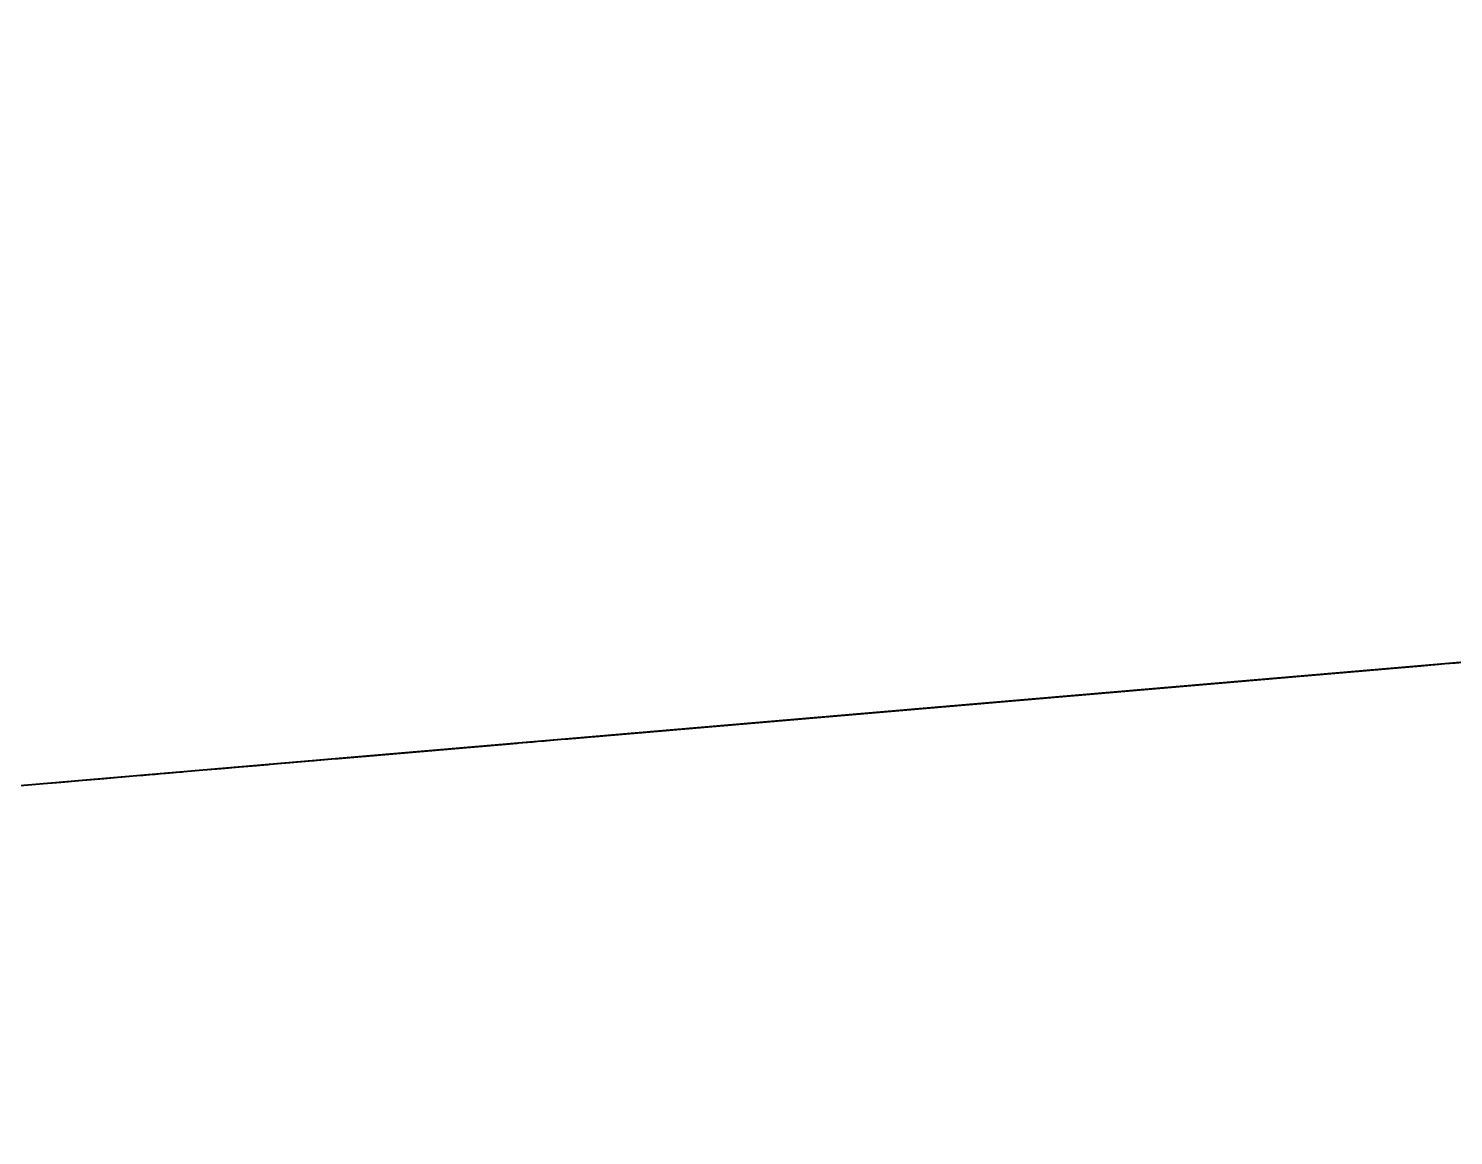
# Model space of a CAD drawing. Header units: millimetres. Extents: x 235072 to 246269, y 20126 to 21085.
# Drawn here: x 241156 to 241665, y 20522 to 20918 of the extents above; entities that cross this region are included whole.
import ezdxf

# ---------------------------------------------------------------- set-up
doc = ezdxf.new("R2010")
doc.units = ezdxf.units.MM
doc.header["$MEASUREMENT"] = 0
doc.linetypes.add('CENTER2', pattern=[1.125, 0.75, -0.125, 0.125, -0.125])
doc.linetypes.add('HIDDEN2', pattern=[0.1875, 0.125, -0.0625])
for name, color, linetype in [('Section 1-150-DS-B4-404', 1, 'Continuous'), ('Section 1-150-SL-B4-095', 14, 'Continuous'), ('Section 1-150-SL-B4-221', 85, 'Continuous'), ('Section 1-150-SL-B4-250', 14, 'Continuous'), ('Section 1-300-CEN-D3-224', 70, 'Continuous'), ('Section 1-300-FA-D4-256', 50, 'Continuous'), ('Section 1-50-PES-D1-243', 4, 'Continuous'), ('Section 1-A-FLOR', 192, 'Continuous'), ('Section 1-CENTER', 1, 'CENTER2'), ('Section 1-HIDDEN', 7, 'HIDDEN2'), ('Section 1-RE', 5, 'Continuous'), ('Section 1-S-BEAM', 12, 'Continuous')]:
    doc.layers.add(name, color=color, linetype=linetype)
doc.layers.add('Section 1-UCD756', color=7, linetype='Continuous', true_color=0xe7f0ff)

# ---------------------------------------------------------------- blocks, each defined once
blk = doc.blocks.new('*U35')
at = {"layer": 'Section 1-S-BEAM', "color": 0, "linetype": 'ByBlock', "lineweight": -2}
for p, q in [((241325.04, 20661.88, 24789), (242875.47, 20794.62, 24789)), ((241325.04, 20661.88, 24986.4), (241673.65, 20691.73, 24986.4)), ((241325.04, 20661.88, 24798.6), (241609.88, 20686.27, 24798.6)), ((241325.04, 20661.88, 24996), (241609.88, 20686.27, 24996))]:
    blk.add_line(p, q, dxfattribs=at)
blk = doc.blocks.new('*U36')
at = {"layer": 'Section 1-A-FLOR', "color": 0, "linetype": 'ByBlock', "lineweight": -2}
for p, q in [((243590.61, 20855.85, 21625), (235071.94, 20126.5, 21625)), ((243590.61, 20855.85, 22000), (235071.94, 20126.5, 22000))]:
    blk.add_line(p, q, dxfattribs=at)
blk = doc.blocks.new('*U50')
at = {"layer": 'Section 1-UCD756', "color": 0, "linetype": 'ByBlock', "lineweight": -2}
for p, q in [((241155.82, 20647.39, 26889.88), (241830.22, 20705.13, 26715.91)), ((241830.22, 20705.13, 26715.91), (241155.82, 20647.39, 26889.88)), ((241830.22, 20705.13, 26715.91), (241266.1, 20656.83, 27564.97)), ((241266.1, 20656.83, 27564.97), (241830.22, 20705.13, 26715.91)), ((241266.68, 20656.88, 27566.99), (241830.22, 20705.13, 26715.91)), ((241830.22, 20705.13, 26715.91), (241266.68, 20656.88, 27566.99)), ((241830.22, 20705.13, 26715.91), (241292.79, 20659.12, 26715.91)), ((241292.79, 20659.12, 26715.91), (241830.22, 20705.13, 26715.91)), ((241292.79, 20659.12, 26715.91), (241830.22, 20705.13, 26715.91)), ((241830.22, 20705.13, 26715.91), (241292.79, 20659.12, 26715.91)), ((241830.22, 20705.13, 26088), (241325.04, 20661.88, 26088)), ((241325.04, 20661.88, 26088), (241830.22, 20705.13, 26088)), ((241812.18, 20703.59, 26038), (241325.04, 20661.88, 26038)), ((241812.18, 20703.59, 25383), (241325.04, 20661.88, 25383)), ((241492.36, 20676.2, 28075.96), (241830.22, 20705.13, 26715.91)), ((241830.22, 20705.13, 26715.91), (241492.36, 20676.2, 28075.96)), ((241266.68, 20656.88, 28075.96), (241492.36, 20676.2, 28075.96)), ((241492.36, 20676.2, 28075.96), (241266.68, 20656.88, 28075.96)), ((241266.1, 20656.83, 27564.97), (240350.18, 20578.41, 27564.97)), ((240350.18, 20578.41, 27564.97), (241266.1, 20656.83, 27564.97)), ((241213.83, 20652.36, 27565), (241266.1, 20656.83, 27565)), ((241266.1, 20656.83, 27565), (241213.83, 20652.36, 27565)), ((241258.69, 20656.2, 27800.61), (241264.56, 20656.7, 27800.61)), ((241258.69, 20656.2, 27673.41), (241264.56, 20656.7, 27673.41)), ((241258.69, 20656.2, 27666.38), (241258.69, 20656.2, 27737.01)), ((241258.69, 20656.2, 27737.01), (241258.69, 20656.2, 27807.64)), ((241264.56, 20656.7, 27673.41), (241264.56, 20656.7, 27737.01)), ((241264.56, 20656.7, 27737.01), (241264.56, 20656.7, 27800.61)), ((241266.1, 20656.83, 27566.99), (241266.68, 20656.88, 27566.99)), ((241266.68, 20656.88, 27566.99), (241266.1, 20656.83, 27566.99)), ((241266.1, 20656.83, 27566.99), (241266.1, 20656.83, 27564.97)), ((241266.1, 20656.83, 27564.97), (241266.1, 20656.83, 27566.99)), ((241266.68, 20656.88, 27566.99), (241266.68, 20656.88, 28075.96)), ((241266.68, 20656.88, 28075.96), (241266.68, 20656.88, 27566.99)), ((241219.87, 20652.87, 27851.3), (241210.46, 20652.07, 27941.21)), ((241210.46, 20652.07, 27564.97), (241210.46, 20652.07, 27737.01)), ((241210.46, 20652.07, 27737.01), (241210.46, 20652.07, 27941.21)), ((241219.87, 20652.87, 27622.72), (241213.82, 20652.36, 27564.97)), ((241220.01, 20652.89, 27624.51), (241219.87, 20652.87, 27622.72)), ((241220.01, 20652.89, 27849.51), (241219.87, 20652.87, 27851.3)), ((241219.87, 20652.87, 27622.72), (241219.87, 20652.87, 27737.01)), ((241219.87, 20652.87, 27737.01), (241219.87, 20652.87, 27851.3)), ((241220.01, 20652.89, 27849.51), (241222.01, 20653.06, 27849.51)), ((241220.01, 20652.89, 27624.51), (241222.01, 20653.06, 27624.51)), ((241220.01, 20652.89, 27624.51), (241220.01, 20652.89, 27737.01)), ((241220.01, 20652.89, 27737.01), (241220.01, 20652.89, 27849.51)), ((241221.85, 20653.04, 27624.51), (241221.85, 20653.04, 27737.01)), ((241221.85, 20653.04, 27737.01), (241221.85, 20653.04, 27849.51)), ((241222.01, 20653.06, 27849.51), (241233.78, 20654.07, 27849.51)), ((241222.01, 20653.06, 27624.51), (241233.78, 20654.07, 27624.51)), ((241222.01, 20653.06, 27624.51), (241222.01, 20653.06, 27737.01)), ((241222.01, 20653.06, 27737.01), (241222.01, 20653.06, 27849.51)), ((241233.78, 20654.07, 27624.51), (241233.78, 20654.07, 27737.01)), ((241233.78, 20654.07, 27737.01), (241233.78, 20654.07, 27849.51)), ((241251.31, 20655.57, 27656.72), (241241.17, 20654.7, 27653.99)), ((241251.31, 20655.57, 27817.3), (241241.17, 20654.7, 27820.02)), ((241241.17, 20654.7, 27653.99), (241241.17, 20654.7, 27737.01)), ((241241.17, 20654.7, 27737.01), (241241.17, 20654.7, 27820.02)), ((241251.31, 20655.57, 27656.72), (241251.31, 20655.57, 27737.01)), ((241251.31, 20655.57, 27737.01), (241251.31, 20655.57, 27817.3)), ((241129.44, 20645.13, 28041.54), (241168.2, 20648.45, 28041.54)), ((241179.98, 20649.46, 27982.17), (241168.2, 20648.45, 27987.07)), ((241168.2, 20648.45, 27564.97), (241168.2, 20648.45, 27737.01)), ((241168.2, 20648.45, 27737.01), (241168.2, 20648.45, 28041.54)), ((241179.98, 20649.46, 27564.97), (241179.98, 20649.46, 27737.01)), ((241179.98, 20649.46, 27737.01), (241179.98, 20649.46, 27982.17))]:
    blk.add_line(p, q, dxfattribs=at)
at = {"layer": 'Section 1-UCD756', "color": 0, "linetype": 'ByBlock', "lineweight": -2, "extrusion": (-0.085306, 0.996355, 8.25923e-29)}
blk.add_arc((-242131.35, 27666.38), 10, 180, 255.0001, dxfattribs=at)
at = {"layer": 'Section 1-UCD756', "color": 0, "linetype": 'ByBlock', "lineweight": -2, "extrusion": (-0.085306, 0.996355, -8.07068e-29)}
blk.add_arc((-242131.35, 27807.64), 10, 104.9999, 180, dxfattribs=at)
at = {"layer": 'Section 1-UCD756', "color": 0, "linetype": 'ByBlock', "lineweight": -2, "extrusion": (-0.085306, 0.996355, 1.13293e-30)}
blk.add_arc((-242043.22, 27935.98), 50, 112.5007, 174.0001, dxfattribs=at)
at = {"layer": 'Section 1-UCD756', "color": 0, "linetype": 'ByBlock', "lineweight": -2, "extrusion": (-0.085306, 0.996355, -8.82025e-29)}
blk.add_arc((-242126.35, 27644.34), 10, 0, 75.0001, dxfattribs=at)
at = {"layer": 'Section 1-UCD756', "color": 0, "linetype": 'ByBlock', "lineweight": -2, "extrusion": (-0.085306, 0.996355, -8.83852e-30)}
blk.add_arc((-242126.35, 27829.68), 10, 284.9999, 0, dxfattribs=at)
blk = doc.blocks.new('*U73')
at = {"layer": 'Section 1-150-SL-B4-221', "color": 0, "linetype": 'ByBlock', "lineweight": -2}
for p, q in [((241929.07, 20713.59, 24346.87), (237026.38, 20293.83, 24346.87)), ((241689.29, 20693.06, 24178.59), (237026.38, 20293.83, 24178.59))]:
    blk.add_line(p, q, dxfattribs=at)
at = {"layer": 'Section 1-HIDDEN'}
blk.add_line((236933.47, 20285.88, 24262.73), (242197.26, 20736.56, 24262.73), dxfattribs=at)
blk = doc.blocks.new('*U77')
at = {"layer": 'Section 1-RE', "color": 0, "linetype": 'ByBlock', "lineweight": -2}
for p, q in [((236932.65, 20285.81, 24265.9), (241924.06, 20713.17, 24265.9)), ((236932.65, 20285.81, 24205.58), (241924.06, 20713.17, 24205.58))]:
    blk.add_line(p, q, dxfattribs=at)
blk = doc.blocks.new('*U81')
at = {"layer": 'Section 1-50-PES-D1-243', "color": 0, "linetype": 'ByBlock', "lineweight": -2}
for p, q in [((237204.13, 20309.05, 25056.77), (242820.03, 20789.88, 25056.77)), ((237204.13, 20309.05, 24996.45), (242820.03, 20789.88, 24996.45))]:
    blk.add_line(p, q, dxfattribs=at)
at = {"layer": 'Section 1-CENTER'}
blk.add_line((242839.01, 20791.5, 25026.61), (237204.13, 20309.05, 25026.61), dxfattribs=at)
blk = doc.blocks.new('*U133')
at = {"layer": 'Section 1-HIDDEN'}
for p, q in [((240934.33, 20628.43, 23409.9), (241440.39, 20671.75, 23409.9)), ((240934.33, 20628.43, 23241.63), (241440.39, 20671.75, 23241.63)), ((241440.39, 20671.75, 23325.77), (240934.33, 20628.43, 23325.77))]:
    blk.add_line(p, q, dxfattribs=at)
at = {"layer": 'Section 1-HIDDEN', "extrusion": (0.085306, -0.996355, -1.76705e-28)}
blk.add_ellipse((241440.39, 20671.75, 23325.77), major_axis=(0, 0, 84.14), ratio=0.707107, start_param=-1.570796, end_param=4.712389, dxfattribs=at)
blk = doc.blocks.new('*U141')
at = {"layer": 'Section 1-HIDDEN'}
for p, q in [((241949.87, 20715.38, 23731.72), (240934.33, 20628.43, 23731.72)), ((240934.33, 20628.43, 23761.89), (241944.25, 20714.89, 23761.89)), ((240934.33, 20628.43, 23701.56), (241944.25, 20714.89, 23701.56))]:
    blk.add_line(p, q, dxfattribs=at)
blk = doc.blocks.new('*U142')
at = {"layer": 'Section 1-150-DS-B4-404', "color": 0, "linetype": 'ByBlock', "lineweight": -2}
for p, q in [((240612.1, 20600.84, 23959.19), (241590.81, 20684.63, 23959.19)), ((240612.1, 20600.84, 23790.91), (241590.81, 20684.63, 23790.91))]:
    blk.add_line(p, q, dxfattribs=at)
at = {"layer": 'Section 1-CENTER'}
blk.add_line((241590.81, 20684.63, 23875.05), (240612.1, 20600.84, 23875.05), dxfattribs=at)
blk = doc.blocks.new('*U148')
at = {"layer": 'Section 1-300-FA-D4-256', "color": 0, "linetype": 'ByBlock', "lineweight": -2}
for p, q in [((241106.77, 20643.19, 26555.37), (241325.04, 20661.88, 26555.37)), ((240912.21, 20626.53, 26969.71), (240912.21, 20626.53, 26750.63))]:
    blk.add_line(p, q, dxfattribs=at)
at = {"layer": 'Section 1-300-FA-D4-256', "color": 0, "linetype": 'ByBlock', "lineweight": -2, "extrusion": (-0.085306, 0.996355, -3.63019e-49)}
blk.add_arc((-241793.61, 26555.37), 414.34, 90, 180, dxfattribs=at)
at = {"layer": 'Section 1-300-FA-D4-256', "color": 0, "linetype": 'ByBlock', "lineweight": -2, "extrusion": (0.085306, -0.996355, 0)}
blk.add_arc((241793.61, 26555.37), 195.26, 0, 90, dxfattribs=at)
at = {"layer": 'Section 1-CENTER'}
for p in [(240912.21, 20626.53, 26860.17), (241215.9, 20652.53, 26555.37)]:
    blk.add_line(p, (241215.9, 20652.53, 26860.17), dxfattribs=at)
blk = doc.blocks.new('*U154')
at = {"layer": 'Section 1-300-FA-D4-256', "color": 0, "linetype": 'ByBlock', "lineweight": -2}
for p, q in [((241106.77, 20643.19, 26555.37), (241325.04, 20661.88, 26555.37)), ((241325.04, 20661.88, 24592.93), (241106.77, 20643.19, 24592.93)), ((241325.04, 20661.88, 24592.93), (241325.04, 20661.88, 24996.45)), ((241325.04, 20661.88, 25056.77), (241325.04, 20661.88, 26555.37)), ((241106.77, 20643.19, 24592.93), (241106.77, 20643.19, 24996.45)), ((241106.77, 20643.19, 25056.77), (241106.77, 20643.19, 26555.37))]:
    blk.add_line(p, q, dxfattribs=at)
at = {"layer": 'Section 1-CENTER'}
for p, q in [((241215.9, 20652.53, 26555.37), (241215.9, 20652.53, 25056.77)), ((241215.9, 20652.53, 24996.45), (241215.9, 20652.53, 24592.93))]:
    blk.add_line(p, q, dxfattribs=at)
at = {"layer": 'Section 1-HIDDEN'}
for p, q in [((241325.04, 20661.88, 24996.45), (241325.04, 20661.88, 25056.77)), ((241215.9, 20652.53, 25056.77), (241215.9, 20652.53, 24996.45)), ((241106.77, 20643.19, 24996.45), (241106.77, 20643.19, 25056.77))]:
    blk.add_line(p, q, dxfattribs=at)
blk = doc.blocks.new('*U155')
at = {"layer": 'Section 1-300-FA-D4-256', "color": 0, "linetype": 'ByBlock', "lineweight": -2}
blk.add_line((241325.04, 20661.88, 24592.93), (241106.77, 20643.19, 24592.93), dxfattribs=at)
at = {"layer": 'Section 1-300-FA-D4-256', "color": 0, "linetype": 'ByBlock', "lineweight": -2, "extrusion": (0.085306, -0.996355, 0)}
blk.add_arc((242403.21, 24592.93), 195.26, 180, 207.6077, dxfattribs=at)
at = {"layer": 'Section 1-300-FA-D4-256', "color": 0, "linetype": 'ByBlock', "lineweight": -2, "extrusion": (-0.085306, 0.996355, -1.80586e-29)}
blk.add_arc((-242403.21, 24592.93), 414.34, 347.3855, 0, dxfattribs=at)
at = {"layer": 'Section 1-CENTER'}
blk.add_line((241215.9, 20652.53, 24592.93), (241215.9, 20652.53, 24502.44), dxfattribs=at)
at = {"layer": 'Section 1-HIDDEN'}
for p, q in [((241519.59, 20678.54, 24288.13), (241215.9, 20652.53, 24288.13)), ((241519.59, 20678.54, 24178.59), (241519.59, 20678.54, 24397.67)), ((241215.9, 20652.53, 24502.44), (241215.9, 20652.53, 24288.13))]:
    blk.add_line(p, q, dxfattribs=at)
at = {"layer": 'Section 1-HIDDEN', "extrusion": (-0.085306, 0.996355, -4.24674e-49)}
blk.add_arc((-242403.21, 24592.93), 414.34, 270, 347.3855, dxfattribs=at)
at = {"layer": 'Section 1-HIDDEN', "extrusion": (0.085306, -0.996355, 0)}
blk.add_arc((242403.21, 24592.93), 195.26, 207.6077, 270, dxfattribs=at)
blk = doc.blocks.new('*U156')
at = {"layer": 'Section 1-300-CEN-D3-224', "color": 0, "linetype": 'ByBlock', "lineweight": -2}
blk.add_line((241108.85, 20643.37, 24502.44), (242765.61, 20785.22, 24502.44), dxfattribs=at)
at = {"layer": 'Section 1-HIDDEN'}
blk.add_line((244312.8, 20917.69, 24340.52), (241108.85, 20643.37, 24340.52), dxfattribs=at)
blk = doc.blocks.new('*U157')
at = {"layer": 'Section 1-HIDDEN'}
for p, q in [((241155.22, 20647.34, 22764.48), (241158.21, 20647.59, 22764.48)), ((241155.22, 20647.34, 22596.18), (241158.21, 20647.59, 22596.18)), ((241155.22, 20647.34, 22820.33), (241158.21, 20647.59, 22820.33)), ((241155.22, 20647.34, 22540.33), (241158.21, 20647.59, 22540.33)), ((241155.22, 20647.34, 22820.33), (241155.22, 20647.34, 22540.33)), ((241158.21, 20647.59, 22540.33), (241158.21, 20647.59, 22820.33))]:
    blk.add_line(p, q, dxfattribs=at)
blk = doc.blocks.new('*U158')
at = {"layer": 'Section 1-HIDDEN'}
for p, q in [((241158.21, 20647.59, 22680.33), (241222.98, 20653.14, 22680.33)), ((241222.98, 20653.14, 22596.18), (241175.15, 20649.05, 22588.33)), ((241222.98, 20653.14, 22764.48), (241175.15, 20649.05, 22772.33)), ((241222.98, 20653.14, 22596.18), (241222.98, 20653.14, 22764.48)), ((241158.21, 20647.59, 22764.48), (241175.15, 20649.05, 22764.48)), ((241158.21, 20647.59, 22596.18), (241175.15, 20649.05, 22596.18)), ((241158.21, 20647.59, 22820.33), (241175.15, 20649.05, 22820.33)), ((241158.21, 20647.59, 22540.33), (241175.15, 20649.05, 22540.33)), ((241158.21, 20647.59, 22820.33), (241158.21, 20647.59, 22540.33)), ((241175.15, 20649.05, 22540.33), (241175.15, 20649.05, 22820.33))]:
    blk.add_line(p, q, dxfattribs=at)
blk = doc.blocks.new('*U159')
at = {"layer": 'Section 1-HIDDEN'}
for p, q in [((241371.86, 20665.89, 22596.19), (241222.98, 20653.14, 22596.19)), ((241371.86, 20665.89, 22764.47), (241222.98, 20653.14, 22764.47)), ((241222.98, 20653.14, 22680.33), (241371.86, 20665.89, 22680.33)), ((241371.86, 20665.89, 22764.47), (241371.86, 20665.89, 22596.19))]:
    blk.add_line(p, q, dxfattribs=at)
blk = doc.blocks.new('*U160')
at = {"layer": 'Section 1-HIDDEN', "extrusion": (0.085306, -0.996355, 0)}
blk.add_circle((242180.22, 22680.33), 32.9, dxfattribs=at)
at = {"layer": 'Section 1-HIDDEN', "extrusion": (-0.085306, 0.996355, 1.45823e-27)}
blk.add_circle((-242180.22, 22680.33), 30.16, dxfattribs=at)
blk = doc.blocks.new('*U161')
at = {"layer": 'Section 1-HIDDEN'}
for p, q in [((241656.32, 20690.24, 22596.19), (241371.86, 20665.89, 22596.19)), ((241371.86, 20665.89, 22680.33), (241656.32, 20690.24, 22680.33)), ((241656.32, 20690.24, 22764.47), (241597.92, 20685.24, 22764.47)), ((241656.32, 20690.24, 22596.19), (241656.32, 20690.24, 22680.33)), ((241656.32, 20690.24, 22680.33), (241656.32, 20690.24, 22764.47)), ((241597.92, 20685.24, 22823.08), (241430.26, 20670.89, 22823.08)), ((241514.09, 20678.06, 22680.33), (241597.92, 20685.24, 22764.47)), ((241597.92, 20685.24, 22764.47), (241597.92, 20685.24, 22823.08)), ((241430.26, 20670.89, 22764.47), (241514.09, 20678.06, 22680.33)), ((241514.09, 20678.06, 22823.08), (241514.09, 20678.06, 22680.33)), ((241430.26, 20670.89, 22764.47), (241371.86, 20665.89, 22764.47)), ((241430.26, 20670.89, 22764.47), (241430.26, 20670.89, 22823.08)), ((241371.86, 20665.89, 22764.47), (241371.86, 20665.89, 22680.33)), ((241371.86, 20665.89, 22680.33), (241371.86, 20665.89, 22596.19))]:
    blk.add_line(p, q, dxfattribs=at)
blk = doc.blocks.new('*U162')
at = {"layer": 'Section 1-HIDDEN'}
for p, q in [((241514.09, 20678.06, 23100.77), (241656.07, 20690.22, 23100.77)), ((241520.75, 20678.64, 23315.21), (241656.07, 20690.22, 23100.77)), ((241613.17, 20686.55, 23086.42), (241415, 20669.58, 23086.42)), ((241415, 20669.58, 23078.77), (241613.17, 20686.55, 23078.77)), ((241518.77, 20678.47, 23518.84), (241587.31, 20684.33, 23564.25)), ((241518.77, 20678.47, 23577.18), (241565.3, 20682.45, 23608)), ((241525.63, 20679.05, 23493.43), (241601.03, 20685.51, 23543.38)), ((241525.63, 20679.05, 23551.77), (241579.02, 20683.62, 23587.13)), ((241525.63, 20679.05, 23610.1), (241557, 20681.74, 23630.88)), ((241605.55, 20685.9, 23100.77), (241605.55, 20685.9, 23086.42)), ((241613.17, 20686.55, 23086.42), (241613.17, 20686.55, 23078.77)), ((241372.11, 20665.91, 23100.77), (241514.09, 20678.06, 23100.77)), ((241507.42, 20677.49, 23315.21), (241372.11, 20665.91, 23100.77)), ((241427.14, 20670.62, 23458.15), (241502.55, 20677.08, 23508.1)), ((241440.86, 20671.79, 23437.29), (241509.41, 20677.66, 23482.69)), ((241449.16, 20672.51, 23531.07), (241502.55, 20677.08, 23566.43)), ((241462.88, 20673.68, 23510.2), (241509.41, 20677.66, 23541.02)), ((241471.17, 20674.39, 23603.99), (241502.55, 20677.08, 23624.77)), ((241484.89, 20675.57, 23583.12), (241509.41, 20677.66, 23599.36)), ((241526.54, 20679.13, 23663.27), (241501.63, 20677, 23663.27)), ((241501.63, 20677, 23325.77), (241507.42, 20677.49, 23325.77)), ((241501.63, 20677, 23564.73), (241501.63, 20677, 23603.55)), ((241501.63, 20677, 23506.4), (241501.63, 20677, 23545.22)), ((241501.63, 20677, 23325.77), (241501.63, 20677, 23486.89)), ((241501.63, 20677, 23623.06), (241501.63, 20677, 23663.27)), ((241507.42, 20677.49, 23315.21), (241520.75, 20678.64, 23315.21)), ((241507.42, 20677.49, 23325.77), (241520.75, 20678.64, 23325.77)), ((241514.09, 20678.06, 23100.77), (241514.09, 20678.06, 23325.77)), ((241518.77, 20678.47, 23635.51), (241543.28, 20680.56, 23651.75)), ((241520.75, 20678.64, 23325.77), (241526.54, 20679.13, 23325.77)), ((241526.54, 20679.13, 23572.98), (241526.54, 20679.13, 23611.8)), ((241526.54, 20679.13, 23514.65), (241526.54, 20679.13, 23553.47)), ((241526.54, 20679.13, 23325.77), (241526.54, 20679.13, 23495.14)), ((241526.54, 20679.13, 23631.31), (241526.54, 20679.13, 23663.27)), ((241415, 20669.58, 23086.42), (241415, 20669.58, 23078.77)), ((241422.62, 20670.23, 23100.77), (241422.62, 20670.23, 23086.42))]:
    blk.add_line(p, q, dxfattribs=at)
at = {"layer": 'Section 1-HIDDEN', "extrusion": (0.085306, -0.996355, 0)}
for radius in [142.5, 99.45]:
    blk.add_circle((242397.68, 23325.77), radius, dxfattribs=at)
at = {"layer": 'Section 1-HIDDEN', "extrusion": (-0.085306, 0.996355, -7.46608e-29)}
blk.add_circle((-242397.68, 23325.77), 91.8, dxfattribs=at)
at = {"layer": 'Section 1-HIDDEN', "extrusion": (-0.085306, 0.996355, 5.74274e-30)}
for centre in [(-242433.87, 23641.31), (-242478.06, 23553.81)]:
    blk.add_arc(centre, 12.5, 56.5765, 236.5765, dxfattribs=at)
at = {"layer": 'Section 1-HIDDEN', "extrusion": (-0.085306, 0.996355, 7.83101e-30)}
for centre, start, end in [((-242455.96, 23597.56), 56.5765, 236.5765), ((-242317.3, 23447.72), 236.5765, 56.5765)]:
    blk.add_arc(centre, 12.5, start, end, dxfattribs=at)
at = {"layer": 'Section 1-HIDDEN', "extrusion": (-0.085306, 0.996355, -1.49412e-40)}
blk.add_arc((-242397.68, 23663.27), 12.5, 0, 180, dxfattribs=at)
at = {"layer": 'Section 1-HIDDEN', "extrusion": (-0.085306, 0.996355, -5.20016e-30)}
blk.add_arc((-242397.68, 23325.77), 12.5, 302.3474, 360, dxfattribs=at)
at = {"layer": 'Section 1-HIDDEN', "extrusion": (0.085306, -0.996355, 0)}
blk.add_arc((242397.68, 23325.77), 6.69, 180, 360, dxfattribs=at)
at = {"layer": 'Section 1-HIDDEN', "extrusion": (-0.085306, 0.996355, -7.84392e-30)}
blk.add_arc((-242397.68, 23325.77), 12.5, 180, 237.6526, dxfattribs=at)
at = {"layer": 'Section 1-HIDDEN', "extrusion": (-0.085306, 0.996355, -1.66997e-29)}
for centre in [(-242339.4, 23520.64), (-242361.5, 23593.55)]:
    blk.add_arc(centre, 12.5, 236.5765, 56.5765, dxfattribs=at)
at = {"layer": 'Section 1-HIDDEN', "extrusion": (-0.085306, 0.996355, 1.04083e-16)}
for centre in [(241550.14, 20681.15, 23641.31), (241572.16, 20683.04, 23597.56), (241594.17, 20684.92, 23553.81)]:
    blk.add_ellipse(centre, major_axis=(-6.86, -0.59, 10.43), ratio=0.640768, start_param=-1.170718, end_param=5.112467, dxfattribs=at)
at = {"layer": 'Section 1-HIDDEN', "extrusion": (-0.085306, 0.996355, -1.11022e-16)}
blk.add_ellipse((241514.09, 20678.06, 23617.43), major_axis=(-10.33, -0.88, -19.26), ratio=0.36248, start_param=-1.763456, end_param=1.378136, dxfattribs=at)
at = {"layer": 'Section 1-HIDDEN', "extrusion": (-0.085306, 0.996355, 2.98372e-16)}
for centre in [(241514.09, 20678.06, 23617.43), (241514.09, 20678.06, 23500.77)]:
    blk.add_ellipse(centre, major_axis=(-12.22, -1.05, 6.6), ratio=0.36248, start_param=-0.978058, end_param=2.163535, dxfattribs=at)
at = {"layer": 'Section 1-HIDDEN', "extrusion": (-0.085306, 0.996355, 3.33067e-16)}
blk.add_ellipse((241514.09, 20678.06, 23559.1), major_axis=(-12.22, -1.05, 6.6), ratio=0.36248, start_param=-0.978058, end_param=2.163535, dxfattribs=at)
at = {"layer": 'Section 1-HIDDEN', "extrusion": (-0.085306, 0.996355, -1.31839e-16)}
blk.add_ellipse((241514.09, 20678.06, 23559.1), major_axis=(-10.33, -0.88, -19.26), ratio=0.36248, start_param=-1.763456, end_param=1.378136, dxfattribs=at)
at = {"layer": 'Section 1-HIDDEN', "extrusion": (-0.085306, 0.996355, -3.46945e-17)}
blk.add_ellipse((241514.09, 20678.06, 23500.77), major_axis=(-10.33, -0.88, -19.26), ratio=0.36248, start_param=-1.763456, end_param=1.378136, dxfattribs=at)
at = {"layer": 'Section 1-HIDDEN', "extrusion": (0.085306, -0.996355, 1.11022e-16)}
blk.add_ellipse((241514.09, 20678.06, 23617.43), major_axis=(-10.33, -0.88, -19.26), ratio=0.36248, start_param=1.763456, end_param=4.905049, dxfattribs=at)
at = {"layer": 'Section 1-HIDDEN', "extrusion": (0.085306, -0.996355, -3.26128e-16)}
blk.add_ellipse((241514.09, 20678.06, 23617.43), major_axis=(12.22, 1.05, -6.6), ratio=0.36248, start_param=-2.163535, end_param=0.978058, dxfattribs=at)
at = {"layer": 'Section 1-HIDDEN', "extrusion": (0.085306, -0.996355, 1.31839e-16)}
blk.add_ellipse((241514.09, 20678.06, 23559.1), major_axis=(-10.33, -0.88, -19.26), ratio=0.36248, start_param=1.763456, end_param=4.905049, dxfattribs=at)
at = {"layer": 'Section 1-HIDDEN', "extrusion": (0.085306, -0.996355, 3.46945e-17)}
blk.add_ellipse((241514.09, 20678.06, 23500.77), major_axis=(-10.33, -0.88, -19.26), ratio=0.36248, start_param=1.763456, end_param=4.905049, dxfattribs=at)
at = {"layer": 'Section 1-HIDDEN', "extrusion": (0.085306, -0.996355, -3.40006e-16)}
blk.add_ellipse((241514.09, 20678.06, 23559.1), major_axis=(12.22, 1.05, -6.6), ratio=0.36248, start_param=-2.163535, end_param=0.978058, dxfattribs=at)
at = {"layer": 'Section 1-HIDDEN', "extrusion": (0.085306, -0.996355, -2.70617e-16)}
blk.add_ellipse((241514.09, 20678.06, 23500.77), major_axis=(12.22, 1.05, -6.6), ratio=0.36248, start_param=-2.163535, end_param=0.978058, dxfattribs=at)
at = {"layer": 'Section 1-HIDDEN', "extrusion": (0.085306, -0.996355, -1.04083e-16)}
for centre, start_param, end_param in [((241434, 20671.21, 23447.72), -1.970874582207799, 4.312310724971788), ((241456.02, 20673.09, 23520.64), -1.970874582207799, 4.312310724971788), ((241478.03, 20674.98, 23593.55), -1.9708745822078, 4.312310724971787)]:
    blk.add_ellipse(centre, major_axis=(-6.86, -0.59, 10.43), ratio=0.640768, start_param=start_param, end_param=end_param, dxfattribs=at)
at = {"layer": 'Section 1-HIDDEN'}
blk.add_open_spline([(241507.42, 20677.49, 23325.77), (241507.42, 20677.49, 23326.22), (241507.46, 20677.5, 23326.7), (241507.6, 20677.51, 23327.65), (241507.71, 20677.52, 23328.12), (241508.01, 20677.54, 23329.04), (241508.19, 20677.56, 23329.49), (241508.62, 20677.6, 23330.32), (241508.87, 20677.62, 23330.71), (241509.42, 20677.66, 23331.44), (241509.74, 20677.69, 23331.79), (241510.47, 20677.75, 23332.43), (241510.87, 20677.79, 23332.72), (241511.73, 20677.86, 23333.19), (241512.18, 20677.9, 23333.38), (241513.13, 20677.98, 23333.62), (241513.61, 20678.02, 23333.68), (241514.57, 20678.11, 23333.68), (241515.05, 20678.15, 23333.62), (241515.99, 20678.23, 23333.38), (241516.45, 20678.27, 23333.19), (241517.31, 20678.34, 23332.72), (241517.71, 20678.37, 23332.43), (241518.43, 20678.44, 23331.79), (241518.76, 20678.46, 23331.44), (241519.3, 20678.51, 23330.71), (241519.55, 20678.53, 23330.32), (241519.98, 20678.57, 23329.49), (241520.17, 20678.59, 23329.04), (241520.46, 20678.61, 23328.12), (241520.57, 20678.62, 23327.65), (241520.72, 20678.63, 23326.7), (241520.75, 20678.64, 23326.22), (241520.75, 20678.64, 23325.77)], degree=3, knots=[-22.512394, -22.512394, -22.512394, -22.512394, -21.137052, -21.137052, -19.76171, -19.76171, -18.386367, -18.386367, -17.011025, -17.011025, -15.572318, -15.572318, -14.133611, -14.133611, -12.694904, -12.694904, -11.256197, -11.256197, -9.81749, -9.81749, -8.378783, -8.378783, -6.940076, -6.940076, -5.501368, -5.501368, -4.126026, -4.126026, -2.750684, -2.750684, -1.375342, -1.375342, 0, 0, 0, 0], dxfattribs=at)
blk = doc.blocks.new('*U163')
at = {"layer": 'Section 1-HIDDEN'}
for p, q in [((241374.6, 20666.12, 23097.77), (241653.58, 20690.01, 23097.77)), ((241653.58, 20690.01, 23100.77), (241653.58, 20690.01, 23097.77)), ((241597.93, 20685.24, 23100.77), (241597.93, 20685.24, 23097.77)), ((241430.24, 20670.89, 23100.77), (241430.24, 20670.89, 23097.77)), ((241374.6, 20666.12, 23100.77), (241374.6, 20666.12, 23097.77))]:
    blk.add_line(p, q, dxfattribs=at)
blk = doc.blocks.new('*U164')
at = {"layer": 'Section 1-HIDDEN'}
for p, q in [((241653.58, 20690.01, 23097.77), (241374.6, 20666.12, 23097.77)), ((241374.6, 20666.12, 23080.77), (241653.58, 20690.01, 23080.77)), ((241653.58, 20690.01, 23097.77), (241653.58, 20690.01, 23080.77)), ((241430.24, 20670.89, 23032.77), (241597.93, 20685.24, 23032.77)), ((241597.93, 20685.24, 23032.77), (241605.75, 20685.91, 23080.77)), ((241597.93, 20685.24, 23097.77), (241597.93, 20685.24, 23080.77)), ((241514.09, 20678.06, 23097.77), (241514.09, 20678.06, 23032.77)), ((241430.24, 20670.89, 23032.77), (241422.42, 20670.22, 23080.77)), ((241430.24, 20670.89, 23097.77), (241430.24, 20670.89, 23080.77)), ((241374.6, 20666.12, 23097.77), (241374.6, 20666.12, 23080.77))]:
    blk.add_line(p, q, dxfattribs=at)
blk = doc.blocks.new('*U165')
at = {"layer": 'Section 1-HIDDEN', "extrusion": (0.085306, -0.996355, 0)}
for radius in [140, 84.15]:
    blk.add_circle((242397.68, 23325.77), radius, dxfattribs=at)
at = {"layer": 'Section 1-HIDDEN', "extrusion": (-0.085306, 0.996355, -3.19636e-29)}
blk.add_circle((-242397.68, 23325.77), 92, dxfattribs=at)
blk = doc.blocks.new('*U166')
at = {"layer": 'Section 1-HIDDEN'}
for p, q in [((241440.39, 20671.75, 23241.63), (241507.5, 20677.5, 23241.63)), ((241507.5, 20677.5, 23409.9), (241440.39, 20671.75, 23409.9)), ((241440.39, 20671.75, 23325.77), (241507.5, 20677.5, 23325.77))]:
    blk.add_line(p, q, dxfattribs=at)
at = {"layer": 'Section 1-HIDDEN', "extrusion": (-0.085306, 0.996355, -8.47415e-29)}
blk.add_circle((-242391.07, 23325.77), 84.14, dxfattribs=at)
at = {"layer": 'Section 1-HIDDEN', "extrusion": (0.085306, -0.996355, 1.25556e-42)}
blk.add_ellipse((241440.39, 20671.75, 23325.77), major_axis=(0, 0, 84.14), ratio=0.707107, start_param=-1.570796, end_param=4.712389, dxfattribs=at)
blk = doc.blocks.new('*U167')
at = {"layer": 'Section 1-HIDDEN'}
for p, q in [((241514.09, 20678.06, 23241.63), (241508.26, 20677.57, 23241.63)), ((241514.09, 20678.06, 23409.9), (241508.26, 20677.57, 23409.9)), ((241508.26, 20677.57, 23325.77), (241514.09, 20678.06, 23325.77))]:
    blk.add_line(p, q, dxfattribs=at)
at = {"layer": 'Section 1-HIDDEN', "extrusion": (-0.085306, 0.996355, -8.41369e-29)}
blk.add_ellipse((241508.26, 20677.57, 23325.77), major_axis=(0, 0, 84.14), ratio=0.999991, start_param=-1.570796, end_param=4.712389, dxfattribs=at)
at = {"layer": 'Section 1-HIDDEN', "extrusion": (0.085306, -0.996355, 8.41369e-29)}
blk.add_ellipse((241514.09, 20678.06, 23325.77), major_axis=(0, 0, 84.14), ratio=0.999991, start_param=-1.570796, end_param=4.712389, dxfattribs=at)
blk = doc.blocks.new('*U168')
at = {"layer": 'Section 1-HIDDEN'}
for p, q in [((241597.92, 20685.24, 22823.08), (241430.26, 20670.89, 22823.08)), ((241597.92, 20685.24, 23032.77), (241597.92, 20685.24, 22823.08)), ((241514.09, 20678.06, 22823.08), (241514.09, 20678.06, 23032.77)), ((241430.26, 20670.89, 23032.77), (241430.26, 20670.89, 22823.08))]:
    blk.add_line(p, q, dxfattribs=at)
blk = doc.blocks.new('*U169')
at = {"layer": 'Section 1-HIDDEN'}
for p, q in [((241519.59, 20678.54, 24397.67), (243557.2, 20852.99, 24397.67)), ((243557.2, 20852.99, 24288.13), (241519.59, 20678.54, 24288.13)), ((241519.59, 20678.54, 24178.59), (241519.59, 20678.54, 24397.67))]:
    blk.add_line(p, q, dxfattribs=at)
blk = doc.blocks.new('*U170')
at = {"layer": 'Section 1-150-DS-B4-404', "color": 0, "linetype": 'ByBlock', "lineweight": -2}
for p, q in [((241590.81, 20684.63, 23959.2), (241638.64, 20688.73, 23967.05)), ((241590.81, 20684.63, 23790.9), (241638.64, 20688.73, 23783.05)), ((241655.57, 20690.18, 23735.05), (241638.64, 20688.73, 23735.05)), ((241655.57, 20690.18, 24015.05), (241638.64, 20688.73, 24015.05)), ((241638.64, 20688.73, 24015.05), (241638.64, 20688.73, 23735.05)), ((241655.57, 20690.18, 23906.98), (241655.57, 20690.18, 24015.05)), ((241655.57, 20690.18, 23735.05), (241655.57, 20690.18, 23843.12)), ((241590.81, 20684.63, 23959.2), (241590.81, 20684.63, 23790.9))]:
    blk.add_line(p, q, dxfattribs=at)
at = {"layer": 'Section 1-CENTER'}
blk.add_line((241642.12, 20689.03, 23875.05), (241590.81, 20684.63, 23875.05), dxfattribs=at)
at = {"layer": 'Section 1-HIDDEN'}
for p, q in [((241655.57, 20690.18, 23790.9), (241638.64, 20688.73, 23790.9)), ((241655.57, 20690.18, 23959.2), (241638.64, 20688.73, 23959.2)), ((241655.57, 20690.18, 23875.05), (241642.12, 20689.03, 23875.05)), ((241655.57, 20690.18, 23843.12), (241655.57, 20690.18, 23906.98))]:
    blk.add_line(p, q, dxfattribs=at)
blk = doc.blocks.new('*U172')
at = {"layer": 'Section 1-S-BEAM', "color": 0, "linetype": 'ByBlock', "lineweight": -2}
for p, q in [((241742.57, 20697.63, 24996), (241610.05, 20686.28, 24996)), ((241610.05, 20686.28, 24794.4), (241742.57, 20697.63, 24794.4)), ((241742.57, 20697.63, 24801.4), (241678.8, 20692.17, 24801.4)), ((241678.8, 20692.17, 24989), (241742.57, 20697.63, 24989)), ((241742.57, 20697.63, 24794.4), (241742.57, 20697.63, 24801.4)), ((241742.57, 20697.63, 24989), (241742.57, 20697.63, 24996)), ((241610.05, 20686.28, 24989), (241673.82, 20691.74, 24989)), ((241673.82, 20691.74, 24801.4), (241610.05, 20686.28, 24801.4)), ((241673.82, 20691.74, 24989), (241673.82, 20691.74, 24801.4)), ((241678.8, 20692.17, 24801.4), (241678.8, 20692.17, 24989)), ((241609.88, 20686.27, 24996), (241610.05, 20686.28, 24996)), ((241609.88, 20686.27, 24794.4), (241610.05, 20686.28, 24794.4)), ((241609.88, 20686.27, 24801.4), (241610.05, 20686.28, 24801.4)), ((241609.88, 20686.27, 24989), (241610.05, 20686.28, 24989)), ((241610.05, 20686.28, 24996), (241610.05, 20686.28, 24989)), ((241610.05, 20686.28, 24801.4), (241610.05, 20686.28, 24794.4))]:
    blk.add_line(p, q, dxfattribs=at)
blk = doc.blocks.new('*U173')
at = {"layer": 'Section 1-150-DS-B4-404', "color": 0, "linetype": 'ByBlock', "lineweight": -2}
for p, q in [((241680.48, 20692.31, 23735.05), (241658.56, 20690.43, 23735.05)), ((241680.48, 20692.31, 24015.05), (241658.56, 20690.43, 24015.05)), ((241682.88, 20692.52, 23791.05), (241680.48, 20692.31, 23791.05)), ((241682.88, 20692.52, 23959.05), (241680.48, 20692.31, 23959.05)), ((241680.48, 20692.31, 23919.14), (241680.48, 20692.31, 24015.05)), ((241680.48, 20692.31, 23735.05), (241680.48, 20692.31, 23830.96)), ((241682.88, 20692.52, 23770.65), (241690.05, 20693.13, 23770.65)), ((241690.05, 20693.13, 23979.45), (241682.88, 20692.52, 23979.45)), ((241682.88, 20692.52, 23979.45), (241682.88, 20692.52, 23919.4)), ((241682.88, 20692.52, 23830.7), (241682.88, 20692.52, 23770.65)), ((241689.45, 20693.08, 23962.05), (241683.47, 20692.57, 23962.05)), ((241683.47, 20692.57, 23788.05), (241689.45, 20693.08, 23788.05)), ((241683.47, 20692.57, 23962.05), (241683.47, 20692.57, 23919.45)), ((241683.47, 20692.57, 23830.65), (241683.47, 20692.57, 23788.05)), ((241689.45, 20693.08, 23788.05), (241689.45, 20693.08, 23830.65)), ((241689.45, 20693.08, 23919.45), (241689.45, 20693.08, 23962.05)), ((241692.44, 20693.33, 23791.05), (241690.05, 20693.13, 23791.05)), ((241692.44, 20693.33, 23959.05), (241690.05, 20693.13, 23959.05)), ((241690.05, 20693.13, 23770.65), (241690.05, 20693.13, 23830.7)), ((241690.05, 20693.13, 23919.4), (241690.05, 20693.13, 23979.45)), ((241714.36, 20695.21, 23735.05), (241692.44, 20693.33, 23735.05)), ((241714.36, 20695.21, 24015.05), (241692.44, 20693.33, 24015.05)), ((241692.44, 20693.33, 23830.96), (241692.44, 20693.33, 23735.05)), ((241692.44, 20693.33, 24015.05), (241692.44, 20693.33, 23919.14)), ((241714.36, 20695.21, 23909.64), (241714.36, 20695.21, 24015.05)), ((241714.36, 20695.21, 23735.05), (241714.36, 20695.21, 23840.46)), ((241658.56, 20690.43, 23840.46), (241658.56, 20690.43, 23735.05)), ((241658.56, 20690.43, 24015.05), (241658.56, 20690.43, 23909.64))]:
    blk.add_line(p, q, dxfattribs=at)
at = {"layer": 'Section 1-150-DS-B4-404', "color": 0, "linetype": 'ByBlock', "lineweight": -2, "extrusion": (0.085306, -0.996355, 0)}
blk.add_circle((242570.69, 23875.05), 44.5, dxfattribs=at)
at = {"layer": 'Section 1-CENTER'}
blk.add_line((241714.36, 20695.21, 23875.05), (241658.56, 20690.43, 23875.05), dxfattribs=at)
at = {"layer": 'Section 1-HIDDEN'}
for p, q in [((241714.36, 20695.21, 23799.45), (241658.56, 20690.43, 23799.45)), ((241714.36, 20695.21, 23950.65), (241658.56, 20690.43, 23950.65)), ((241680.48, 20692.31, 23830.96), (241680.48, 20692.31, 23919.14)), ((241683.47, 20692.57, 23791.05), (241682.88, 20692.52, 23791.05)), ((241683.47, 20692.57, 23959.05), (241682.88, 20692.52, 23959.05)), ((241682.88, 20692.52, 23919.4), (241682.88, 20692.52, 23830.7)), ((241683.47, 20692.57, 23919.45), (241683.47, 20692.57, 23875.05)), ((241683.47, 20692.57, 23875.05), (241683.47, 20692.57, 23830.65)), ((241690.05, 20693.13, 23791.05), (241689.45, 20693.08, 23791.05)), ((241690.05, 20693.13, 23959.05), (241689.45, 20693.08, 23959.05)), ((241689.45, 20693.08, 23830.65), (241689.45, 20693.08, 23875.05)), ((241689.45, 20693.08, 23875.05), (241689.45, 20693.08, 23919.45)), ((241690.05, 20693.13, 23830.7), (241690.05, 20693.13, 23919.4)), ((241692.44, 20693.33, 23919.14), (241692.44, 20693.33, 23830.96)), ((241714.36, 20695.21, 23840.46), (241714.36, 20695.21, 23909.64)), ((241658.56, 20690.43, 23909.64), (241658.56, 20690.43, 23840.46))]:
    blk.add_line(p, q, dxfattribs=at)
at = {"layer": 'Section 1-HIDDEN', "extrusion": (0.085306, -0.996355, 0)}
for radius in [3, 2.23]:
    blk.add_circle((242570.69, 23875.05), radius, dxfattribs=at)
blk = doc.blocks.new('*U174')
at = {"layer": 'Section 1-150-DS-B4-404', "color": 0, "linetype": 'ByBlock', "lineweight": -2}
for p, q in [((241658.56, 20690.43, 23735.05), (241655.57, 20690.18, 23735.05)), ((241658.56, 20690.43, 24015.05), (241655.57, 20690.18, 24015.05)), ((241655.57, 20690.18, 23843.12), (241655.57, 20690.18, 23735.05)), ((241655.57, 20690.18, 24015.05), (241655.57, 20690.18, 23906.98)), ((241658.56, 20690.43, 23909.64), (241658.56, 20690.43, 24015.05)), ((241658.56, 20690.43, 23735.05), (241658.56, 20690.43, 23840.46))]:
    blk.add_line(p, q, dxfattribs=at)
at = {"layer": 'Section 1-HIDDEN'}
for p, q in [((241658.56, 20690.43, 23790.9), (241655.57, 20690.18, 23790.9)), ((241658.56, 20690.43, 23959.2), (241655.57, 20690.18, 23959.2)), ((241655.57, 20690.18, 23906.98), (241655.57, 20690.18, 23843.12)), ((241658.56, 20690.43, 23840.46), (241658.56, 20690.43, 23909.64))]:
    blk.add_line(p, q, dxfattribs=at)
blk = doc.blocks.new('*U175')
at = {"layer": 'Section 1-150-SL-B4-095', "color": 0, "linetype": 'ByBlock', "lineweight": -2}
for p, q in [((242116.04, 20729.6, 22596.19), (241931.52, 20713.8, 22596.19)), ((242116.04, 20729.6, 22764.47), (241931.52, 20713.8, 22764.47))]:
    blk.add_line(p, q, dxfattribs=at)
at = {"layer": 'Section 1-CENTER'}
blk.add_line((241931.52, 20713.8, 22680.33), (242116.04, 20729.6, 22680.33), dxfattribs=at)
at = {"layer": 'Section 1-HIDDEN'}
for p, q in [((241931.52, 20713.8, 22596.19), (241656.32, 20690.24, 22596.19)), ((241931.52, 20713.8, 22764.47), (241656.32, 20690.24, 22764.47)), ((241656.32, 20690.24, 22680.33), (241931.52, 20713.8, 22680.33)), ((241656.32, 20690.24, 22596.19), (241656.32, 20690.24, 22764.47))]:
    blk.add_line(p, q, dxfattribs=at)

msp = doc.modelspace()

# ---------------------------------------------------------------- block references
at = {"layer": 'Section 1-150-DS-B4-404'}
for name in ['*U173', '*U170', '*U174', '*U142']:
    msp.add_blockref(name, (0, 0), dxfattribs=at)
at = {"layer": 'Section 1-150-SL-B4-095'}
for name in ['*U175', '*U161', '*U159', '*U160', '*U158', '*U157']:
    msp.add_blockref(name, (0, 0), dxfattribs=at)
at = {"layer": 'Section 1-150-SL-B4-221'}
msp.add_blockref('*U73', (0, 0), dxfattribs=at)
at = {"layer": 'Section 1-150-SL-B4-250'}
for name in ['*U162', '*U163', '*U164', '*U165', '*U166', '*U167', '*U168', '*U133']:
    msp.add_blockref(name, (0, 0), dxfattribs=at)
at = {"layer": 'Section 1-300-CEN-D3-224'}
msp.add_blockref('*U156', (0, 0), dxfattribs=at)
at = {"layer": 'Section 1-300-FA-D4-256'}
for name in ['*U169', '*U155', '*U148', '*U154']:
    msp.add_blockref(name, (0, 0), dxfattribs=at)
at = {"layer": 'Section 1-50-PES-D1-243'}
msp.add_blockref('*U81', (0, 0), dxfattribs=at)
at = {"layer": 'Section 1-A-FLOR'}
msp.add_blockref('*U36', (0, 0), dxfattribs=at)
at = {"layer": 'Section 1-RE'}
for name in ['*U77', '*U141']:
    msp.add_blockref(name, (0, 0), dxfattribs=at)
at = {"layer": 'Section 1-S-BEAM'}
for name in ['*U35', '*U172']:
    msp.add_blockref(name, (0, 0), dxfattribs=at)
at = {"layer": 'Section 1-UCD756'}
msp.add_blockref('*U50', (0, 0), dxfattribs=at)

doc.saveas('drawing.dxf')
